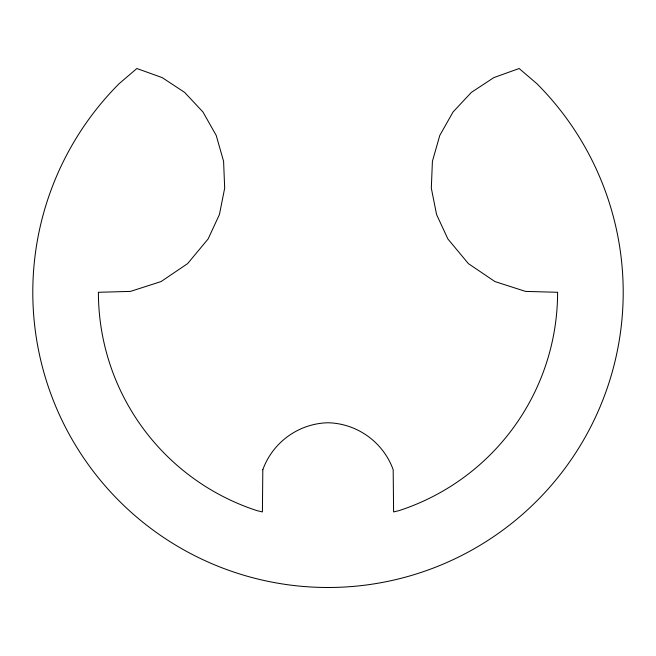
<?xml version="1.0" encoding="UTF-8"?>
<svg xmlns="http://www.w3.org/2000/svg" width="656" height="656" viewBox="0 0 656 656"><rect width="100%" height="100%" fill="white"/><g stroke="black" fill="none" stroke-linecap="round" stroke-linejoin="round"><path stroke-width="0.98" d="M262.818 469.729L262.4 511.934L257.054 510.655A229.6 229.6 0 0 1 98.4 292.289L130.478 291.395L161.04 281.58L187.632 263.605L208.141 238.923L219.432 214.528L224.68 188.157L223.589 161.294L216.218 135.439L202.983 112.037L184.631 92.389L162.171 77.605L136.874 68.511L119.261 83.55A295.2 295.2 0 0 0 119.261 501.028A295.2 295.2 0 0 0 536.739 501.028A295.2 295.2 0 0 0 536.739 83.55L519.126 68.511L493.829 77.605L471.369 92.389L453.017 112.037L439.782 135.439L432.411 161.294L431.32 188.157L436.568 214.528L447.859 238.923L468.368 263.605L494.96 281.58L525.522 291.395L557.6 292.289A229.6 229.6 0 0 1 398.946 510.655L393.6 511.934L393.182 469.729C383.301 442.234 357.208 423.432 328 422.767C298.792 423.432 272.699 442.234 262.818 469.729"/></g></svg>
